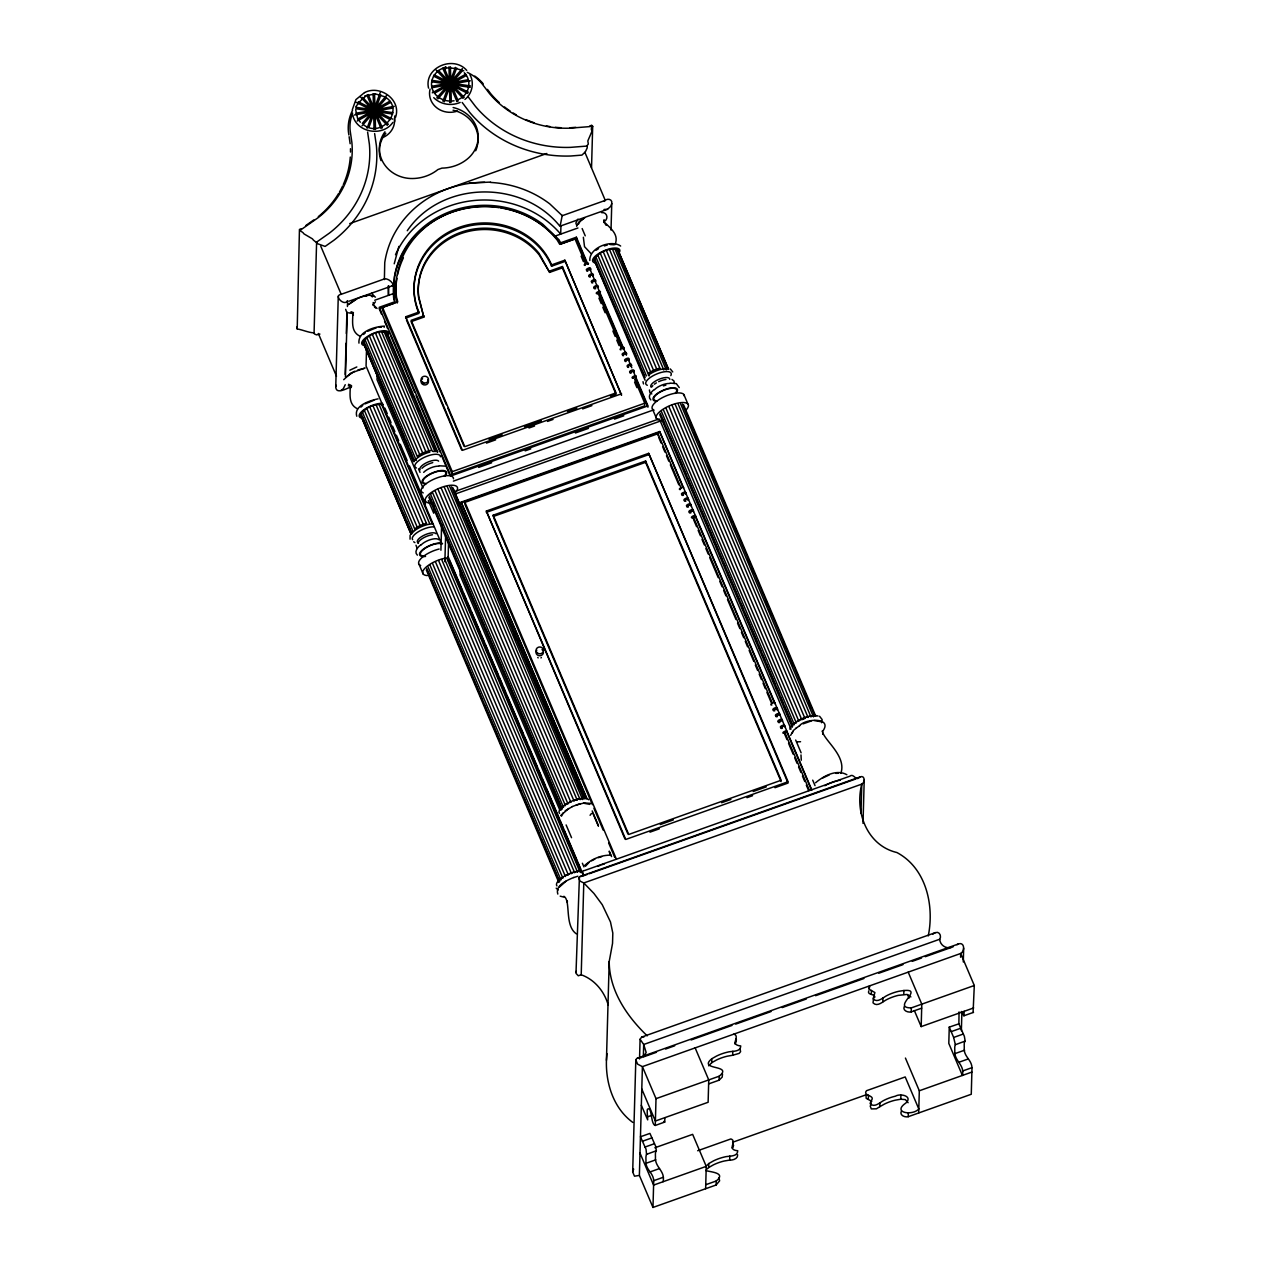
<?xml version="1.0" encoding="UTF-8"?>
<svg xmlns="http://www.w3.org/2000/svg" width="1271" height="1271" viewBox="0 0 1271 1271"><rect width="100%" height="100%" fill="white"/><g stroke="black" fill="none" stroke-linecap="round" stroke-linejoin="round"><path stroke-width="1.5" d="M445.406 66.807L445.438 69.285M635.818 1059.903L637.613 1064.129L642.411 1066.639L960.701 953.472C965.166 951.042 964.562 941.461 958.27 944.019L636.755 1058.425L635.818 1059.903L632.688 1171.957L634.483 1176.183L639.377 1175.421L642.411 1066.639L656.011 1098.668L655.264 1125.455C650.45 1124.358 652.214 1105.42 647.416 1109.265A48.187 7.34 70.4 0 0 647.289 1113.777L647.686 1119.862L641.331 1105.309M349.001 301.211L393.375 285.435C392.914 282.114 387.369 277.841 384.239 278.985L341.2 294.3C333.097 295.396 344.536 306.978 347.571 300.655L347.412 306.502M578.655 877.848L580.037 881.121L583.786 882.964L861.802 784.112C865.424 782.348 864.9 774.722 859.99 776.946L579.433 876.736L575.985 973.332L578.273 975.778L581.212 974.778C594.558 979.528 604.392 991.428 608.158 1004.884M603.979 220.868L604.075 219.804L604.329 222.838L604.011 221.821C609.905 227.874 619.549 234.293 614.989 244.636M338.277 296.079L335.751 386.591C335.703 395.583 347.873 387.591 351.574 386.718M611.017 230.083L611.764 203.535C612.813 198.737 606.315 197.895 604.186 201.422M367.605 132.073L369.368 144.084A114.311 105.143 1.6 0 1 329.38 233.133L316.606 242.11L314.08 332.843C309.06 332.811 302.466 329.777 297.207 328.935L299.448 229.447L301.259 228.732M345.188 374.421L346.046 343.234M346.316 333.495L346.919 312.046M345.442 376.899L347.253 312.348M366.556 348.206L366.064 366.016L441.736 544.306M377.185 373.944L377.026 379.632L423.005 487.953M585.836 264.432L575 238.884L559.717 244.318L557.191 240.076A89.304 82.154 1.6 0 0 452.746 211.828A89.304 82.154 1.6 0 0 396.52 297.207L397.775 301.894L382.523 307.328L382.444 309.981L452.206 474.305L644.667 405.862L644.747 403.209L634.642 379.394M388.783 285.8L388.513 295.333A96.644 88.891 1.6 0 1 388.275 285.896M394.566 121.635L394.725 115.963M560.829 242.729L576.399 237.2L576.351 238.535L560.797 244.064L559.208 240.012L542.59 224.046A91.862 84.49 1.6 0 0 394.423 276.728L394.709 303.118L379.171 308.646L381.475 314.096M418.922 312.062L405.719 316.765L405.687 318.1L418.89 313.397L418.922 312.062A71.24 65.536 1.6 0 1 459.324 227.334A71.24 65.536 1.6 0 1 551.614 264.892L564.848 260.19L621.503 395.106L564.848 260.19M446.359 404.671L411.121 321.642L423.831 317.13L418.667 296.35A66.998 61.612 1.6 0 1 460.833 232.307A66.998 61.612 1.6 0 1 539.174 253.501L549.644 272.391L562.37 267.863L562.418 266.529L549.676 271.057M433.935 505.636L433.729 513.214L428.359 500.583M440.91 550.232L441.625 524.494M444.882 561.718L445.613 535.965M448.043 560.59L448.536 542.892M452.206 474.305L452.269 471.652L382.523 307.328M586.741 798.792L461.119 502.14L659.665 431.536L811.676 789.656M460.213 569.138L460.054 575.048L559.923 810.342M681.208 488.302L658.028 433.697L464.964 502.347L464.916 504.349L592.381 804.654M624.935 838.955L486.348 511.053L648.671 453.334L788.068 781.729L625.745 839.448L486.348 511.053M493.196 515.184L493.164 516.519L645.589 462.326L645.62 460.992L493.196 515.184L628.716 834.459L781.141 780.267L645.62 460.992M418.175 311.617A71.24 65.536 1.6 0 1 460.245 228.335A71.24 65.536 1.6 0 1 551.582 266.211L551.614 264.892M560.924 226.476L560.702 234.102A96.644 88.891 1.6 0 0 395.503 254.693M591.539 167.74L592.683 126.369L591.603 125.194L589.522 126.242M581.212 974.778L583.786 882.964L593.954 893.465L602.247 904.698L610.477 921.968L612.813 933.073L612.543 943.368L609.206 961.527L606.442 1060.284C605.663 1083.416 613.512 1108.344 632.831 1122.436M774.976 787.702L788.036 783.063L648.671 453.334M639.535 1058.981L640.091 1039.249L641.664 1037.088L935.377 932.644C939.412 930.928 941.811 936.171 939.73 939.237C939.92 944.893 945.783 949.024 951.185 947.388M657.981 435.699L658.028 433.697M682.908 487.015L659.665 431.536M643.364 1056.185L643.698 1044.492L640.091 1039.249M718.957 1177.899L719.624 1180.807L716.113 1185.001L652.976 1207.45L653.723 1180.68C653.215 1172.1 644.905 1169.654 645.986 1160.169A48.187 7.34 70.4 0 1 646.113 1155.673L646.542 1154.37L656.36 1150.716L655.518 1145.918L649.926 1133.398L640.457 1136.767L646.049 1149.286L646.542 1154.37M663.065 1181.728C665.654 1170.591 654.422 1167.525 655.471 1156.801A48.187 7.34 70.4 0 1 655.598 1152.304L656.027 1151.002M663.589 1121.451L664.733 1122.071L664.86 1117.654M705.627 1188.735L706.247 1166.365L692.647 1134.352L654.867 1147.777M706.374 1169.527L708.694 1167.525L708.805 1163.537L713.587 1160.836A48.187 44.31 1.6 0 1 724.279 1157.039C728.633 1155.625 737.609 1157.293 737.736 1150.748C726.027 1149.699 737.8 1141.215 730.857 1138.943L697.668 1150.748M708.63 1065.813L711.712 1062.715L711.824 1058.727L716.59 1056.026A48.187 44.31 1.6 0 1 727.282 1052.213C731.635 1050.799 740.612 1052.483 740.739 1045.938C729.03 1044.889 740.818 1036.389 733.86 1034.133M716.113 1185.001L716.224 1180.997C726.345 1172.926 711.363 1172.116 705.977 1170.639M708.63 1083.909L719.116 1080.175L719.227 1076.187C733.796 1064.304 697.255 1070.611 711.824 1058.727M708.694 1167.525L713.476 1164.824A48.187 44.31 1.6 0 1 724.168 1161.027L729.681 1160.073L729.792 1156.07M711.712 1062.715L716.479 1060.014A48.187 44.31 1.6 0 1 727.171 1056.217L732.684 1055.248L732.795 1051.26M732.652 1147.459L732.763 1143.471M735.671 1042.649L735.782 1038.645M860.975 813.408L861.802 784.112C854.509 811.597 866.949 845.517 896.881 852.523C926.209 868.077 934.487 905.524 928.259 935.917M863.009 823.354L864.216 780.076M869.412 988.568L869.491 985.899L868.935 989.188L874.893 992.54L873.129 998.863C877.657 1003.597 883.345 997.02 887.682 995.177A48.187 44.31 1.6 0 1 898.39 991.38C930.07 985.454 889.398 1007.951 911.307 1007.887L974.301 985.502L960.701 953.472L960.59 957.206M868.315 1099.224L868.427 1095.237M871.302 994.415L871.413 990.427M870.889 1101.051L870.142 1103.673C874.67 1108.407 880.358 1101.83 884.695 1099.987A48.187 44.31 1.6 0 1 895.388 1096.19C900.408 1093.06 913.198 1096.19 905.889 1103.006C891.638 1112.681 912.419 1116.16 918.806 1108.979L905.206 1076.95L866.504 1090.709C862.088 1096.317 876.609 1094.919 870.889 1101.051L870.778 1105.039L871.27 1104.42M873.876 996.242L873.018 1002.851C877.546 1007.585 883.234 1001.008 887.571 999.181A48.187 44.31 1.6 0 1 898.263 995.368L906.97 994.462L910.878 996.925M870.174 1105.945L871.286 1108.9L876.418 1108.82L879.818 1106.676L879.929 1102.688M882.805 1001.882L882.916 997.878M879.818 1106.676L884.584 1103.991A48.187 44.31 1.6 0 1 895.277 1100.178L900.789 1099.224L900.901 1095.237M903.776 994.415L903.888 990.427M901.425 1111.061C899.105 1115.223 904.873 1117.59 908.209 1116.701L908.32 1112.697M904.412 1006.251C902.092 1010.413 907.859 1012.78 911.196 1011.891L911.307 1007.887M918.695 1112.967L919.314 1090.772L905.429 1058.06M973.665 1007.935L921.173 1026.603L921.793 1004.169L908.209 972.14M958.874 1023.838L949.262 1027.111L948.802 1043.412L962.401 1075.441C964.991 1064.304 953.758 1061.237 954.807 1050.529A48.187 7.34 70.4 0 1 954.918 1046.017L955.363 1044.73L965.166 1041.076L964.339 1036.262L958.874 1023.838L959.065 1011.923M961.369 1030.765L961.861 1013.066M963.291 961.956L963.672 948.198M961.384 1011.478L963.863 1015.894L964.196 1011.303M964.832 1041.346L964.403 1042.649A48.187 7.34 70.4 0 0 964.276 1047.161C963.196 1056.63 971.505 1059.077 971.997 1067.656L971.266 1094.267L908.209 1116.701M973.078 1012.479L974.301 985.502M606.442 1060.284L606.934 1053.564M374.103 296.35L371.895 293.14M415.967 545.227L417.206 548.421M642.999 381.681L643.491 383.937M649.417 389.975L649.831 392.342L651.816 393.962M674.424 383.413L673.995 381.046L672.009 379.425M583.357 237.264L584.533 246.685L591.063 253.596M384.112 327.33L384.303 326.504M352.289 109.751L355.928 99.599L364.475 92.624M395.456 117.488C401.938 100.075 380.093 84.347 364.555 92.592M632.688 1171.957L633.657 1169.113M335.751 386.591L336.1 385.192M345.235 384.716L343.313 388.704L341.009 390.483M611.764 203.535L610.747 206.283L607.522 209.286L559.907 226.222C522.27 179.259 441.434 180.371 407.276 230.734M576.017 972.251L576.303 971.139M394.217 263.796L398.887 246.399M296.858 326.997L297.207 328.935M373.197 302.498L373.452 305.533L373.134 304.516L377.042 308.488M413.409 461.119L363.22 342.582C367.192 334.909 378.933 329.65 387.115 332.78L437.701 451.952M410.851 533.693L360.662 415.14C364.491 407.403 375.072 403.558 383.365 404.543M387.035 335.417L387.115 332.78M410.104 535.17L410.056 539.19M576.589 226.27L578.829 222.107L584.342 217.786M614.814 307.01L594.097 259.888C598.069 252.214 609.81 246.955 617.992 250.085L668.578 369.257M561.464 816.204L563.291 812.709M790.673 735.337L793.231 730.618L796.567 727.886M792.882 731.746L792.326 732.906M821.574 722.722L822.146 719.561L819.557 716.24M367.081 128.26L372.991 112.166M373.626 110.466L380.188 92.576M369.067 126.989L374.325 112.658M375.612 109.179L380.871 94.864M442.944 101.235L449.473 83.425M455.368 67.395L450.109 81.709L444.072 67.601M444.246 101.807L456.686 67.903M868.713 990.887C867.108 995.384 874.416 993.429 874.941 997.084M562.243 215.371L560.193 225.73M360.329 96.707L371.084 108.337M343.71 379.711L350.907 373.039L365.142 367.986M559.447 887.015L566.231 881.057M734.813 1043.92L736.449 1039.757M866.012 1095.189L866.171 1098.335L871.795 1101.337M822.369 730.73C822.957 739.706 847.058 755.546 840.846 773.372M705.739 1166.635L708.805 1163.537M375.422 301.783L373.674 304.071M577.971 219.089L575.858 223.013L576.669 225.269M560.686 815.537L568.788 808.483M590.078 815.299L591.492 813.424M585.438 866.298L588.854 862.659M732.175 1148.094L733.589 1145.489L732.89 1143.821M462.167 102.458L469.746 112.452A121.428 111.689 1.6 0 0 570.854 155.999L581.927 155.11L585.375 151.821L587.218 147.881A2.351 1.605 -72.3 0 0 587.123 146.88L586.662 146.086L570.615 147.357A114.311 105.143 1.6 0 1 475.433 106.367L467.871 96.421M362.267 123.382L372.482 111.657L354.355 115.01M373.769 110.196L386.543 95.547M362.06 125.797L374.834 111.149L357.183 121.015M377.392 108.21L386.336 97.962M436.811 97.883L449.584 83.235M462.358 68.586L450.871 81.773L450.411 66.759M437.891 98.836L449.394 85.65L449.902 102.538M451.936 82.726L462.167 71.001M363.506 334.48L365.222 332.954M360.885 407.117L362.728 405.465M347.952 304.802L356.913 298.669M349.287 303.976L357.103 298.749M346.729 376.55L354.545 371.307M604.551 221.361C608.888 218.501 606.934 211.812 601.501 212.622M392.866 122.413C382.73 137.109 356.595 132.851 352.718 115.057M464.932 99.44C472.177 93.704 474.496 82.933 470 74.814M822.369 731.699C833.728 717.051 805.48 718.194 799.364 725.836M420.78 544.894C417.778 546.943 413.726 551.932 417.381 555.157M654.215 389.625C651.229 391.69 647.161 396.679 650.816 399.888M584.708 865.456C591.46 859.212 600.579 855.288 609.81 855.145M815.585 782.761C823.64 775.914 836.668 768.844 846.867 774.738M364.841 95.786L365.524 96.405L362.982 98.487A43.166 39.703 1.6 0 0 355.88 106.78M596.115 250.26L598.53 248.623M719.116 1080.175L722.198 1077.077L722.516 1073.947M643.237 1056.884L646.176 1052.531L643.698 1044.492L939.73 939.237M305.961 225.428L313.794 219.931M584.851 217.706L580.164 221.281L578.432 224.204M565.23 810.739L572.395 806.592M796.107 728.045L799.666 725.789M586.662 146.086L588.282 144.163L588.076 142.336A3.813 2.606 -72.3 0 1 587.869 140.827L591.793 131.676A3.908 2.669 -72.3 0 0 591.619 130.15L591.365 129.467A1.668 1.128 -72.3 0 1 591.333 128.657L592.683 126.369L569.948 128.18A96.675 88.922 1.6 0 1 489.446 93.514L481.947 83.648A43.166 39.703 1.6 0 0 467.299 72.352M458.704 99.329C469.301 94.801 472.415 80.772 464.249 72.733M859.99 776.946C855.748 782.142 853.921 772.673 849.759 776.231L584.708 870.476C580.307 870.27 585.137 875.544 581.816 876.355M956.999 944.734L958.27 944.019M358.057 118.886L372.355 110.927M373.944 110.053L389.832 101.219M377.837 109.528L390.547 102.458M432.299 92.815L449.775 83.092M451.364 82.202L465.647 74.258M434.603 93.164L447.313 86.094M448.981 66.791L449.362 81.837A1.843 1.7 1.6 0 0 449.251 84.664A1.843 1.7 1.6 0 0 452.095 83.362L466.362 75.497M367.653 331.318L376.454 327.711M349.843 370.211L356.817 366.954M365.095 403.892L373.896 400.27M591.635 860.785L594.86 859.085M822.512 778.09L829.185 774.976M319.911 334.082L316.543 334.861L314.557 334.035A2.383 1.795 -86.2 0 1 314.128 333.113L314.08 332.843M457.417 101.045L458.227 100.965L451.523 85.157M358.152 298.161C363.379 296.238 370.417 293.283 375.453 297.112M572.284 806.545L580.37 803.653M803.161 723.85L811.263 720.959M573.777 877.435C567.486 880.199 554.903 885.109 557.81 894.069M349.716 223.601L546.864 153.489M374.723 300.242L394.058 293.363M555.125 236.088L577.924 227.986M394.757 301.783L379.203 307.312L450.792 475.99L647.988 405.878L633.355 371.418M551.582 266.211L564.801 261.508M423.879 315.796L411.153 320.324L464.773 446.661L616.038 392.882L562.418 266.529M489.017 439.353L502.093 434.714M524.494 426.738L541.303 420.765M567.454 411.47L576.796 408.15M610.398 396.202L616.006 394.201L562.37 267.863M621.551 393.772L462.422 450.347L405.719 316.765M486.443 443.118L495.69 439.83M528.99 427.993L534.551 426.023M547.499 421.416L553.044 419.446M582.658 408.912L591.905 405.624M452.269 471.652L644.747 403.209M478.674 467.394L491.686 462.771M525.177 450.855L530.754 448.885M575.398 432.998L588.425 428.375M614.465 419.112L623.775 415.808M453.366 481.121L653.262 410.04M453.668 491.941L659.156 418.874M454.859 494.149L663.398 420.002M461.103 502.808L659.649 432.204M486.316 512.388L648.639 454.668M660.285 824.561L673.296 819.922M721.626 802.748L730.92 799.443M753.226 791.499L766.238 786.876M649.958 832.155L659.299 828.835M746.983 797.664L752.591 795.678M582.166 876.259L587.361 874.4M589.236 873.749L855.748 778.98M643.73 1056.821L656.487 1052.277M665.591 1049.036L674.71 1045.795M691.106 1039.964L732.001 1025.427M735.718 1024.108L771.02 1011.557M782.173 1007.585L806.322 999.006M815.617 995.701L863.93 978.511M878.801 973.236L902.966 964.641M912.26 961.337L921.539 958.032M925.256 956.713L953.139 946.8M656.011 1098.668L719.227 1076.187M911.196 1011.891L921.682 1008.157M647.59 1116.812L652.341 1115.128M655.264 1125.455L664.733 1122.071M964.069 1015.72L973.538 1012.352M642.379 1141.279L651.848 1137.91M951.185 1031.639L960.654 1028.271M644.842 1147.109L654.327 1143.741M949.262 1027.111L953.647 1037.454L963.132 1034.086M646.304 1163.203L655.772 1159.835M955.109 1053.564L964.594 1050.196M732.604 1142.279L866.393 1094.696M650.005 1171.941L659.49 1168.573M958.811 1062.302L968.295 1058.918M653.723 1180.68L663.192 1177.311M962.528 1071.024L971.997 1067.656M706.247 1166.365L653.596 1185.096L639.996 1153.067M919.314 1090.772L971.886 1072.073M705.739 1184.731L716.224 1180.997M607.522 209.286L604.011 209.477M450.109 102.331L451.126 102.316M446.375 67.268C435.508 68.984 427.612 81.408 433.506 91.671M365.889 95.706L375.485 93.911L384.795 96.787M460.166 102.411C451.396 106.303 440.544 104.508 433.745 97.676M393.375 285.435L392.151 285.482M604.329 245.923L607.331 245.017M357.898 369.94L364.332 368.368M576.24 805.004L584.136 802.97L590.38 803.351M598.307 857.671L601.739 856.638M573.682 877.578L577.812 876.227M641.903 1057.472L637.629 1058.028M363.792 296.365L366.89 295.809M378.091 398.856C370.226 400.444 353.465 405.576 356.77 416.237M431.775 86.301L468.252 79.708M432.013 87.715L448.425 84.744M452.063 84.093L470.302 80.788M355.944 113.262L372.355 110.291M374.182 109.957L394.248 106.335M378.075 110.72L392.66 108.083M610.032 244.525L614.068 244.795M379.235 327.203L381.507 327.14M955.363 1044.73L953.647 1037.454M569.837 127.799L575.747 127.322M835.81 773.356L838.272 773.261M454.065 100.79C446.121 102.204 437.478 98.661 433.443 91.544M580.132 876.466L581.419 876.418M900.789 1099.224L905.349 1099.606L908.114 1102.704M469.174 183.072L490.527 182.087M814.393 720.514L820.732 721.674M583.643 803.208L589.855 804.368M384.239 326.139C374.802 326.568 357.771 331.461 358.946 343.122M351.59 385.733L348.286 385.828M670.135 383.095L676.315 383.62L679.238 387.591M439.258 465.79L444.771 466.107M797.235 741.835L800.555 741.724M445.438 67.999L448.838 67.951A43.166 39.703 1.6 0 1 463.804 70.874M351.225 313.27L348.556 312.809M732.684 1055.248L739.198 1053.373L740.612 1051.625L740.087 1049.258M729.681 1160.073C732.843 1160.407 738.165 1158.644 737.625 1154.735M431.838 80.343L448.393 82.726M450.22 82.996L470.461 85.92M431.647 81.773L446.359 83.886M450.029 84.426L470.254 87.334M356.007 107.304L374.405 109.957M376.28 110.323A1.843 1.7 1.6 0 1 373.42 111.626A1.843 1.7 1.6 0 1 373.61 108.702A1.843 1.7 1.6 0 1 376.28 110.323L392.787 112.611M355.816 108.734L368.685 110.593M392.596 114.025L376.041 111.641L388.354 124.367M353.449 312.634L351.082 311.745L353.402 315.192L352.861 313.556C352.734 321.595 350.732 332.017 360.186 336.291M350.875 385.208L348.524 384.303L350.844 387.766L350.303 386.114C350.176 394.153 348.175 404.575 357.628 408.849M563.8 897.104L560.209 896.166M563.879 896.262C571.172 900.504 564.181 925.495 576.335 933.835M364.094 125.209C382.317 138.491 405.735 108.845 384.716 96.739M434.142 74.814L448.822 82.25L442.769 68.205M452.095 83.902L468.427 92.179M433.475 76.069L448.155 83.521M449.791 84.347L467.76 93.434M358.311 101.775L374.643 110.037M376.264 110.863L392.596 119.14M356.007 102.204L370.703 109.656M375.596 112.134L390.292 119.569M670.294 368.94L672.74 371.926M371.275 296.064L372.498 296.906M363.601 343.758L364.777 344.552M413.663 541.78L414.902 542.622M558.255 889.907L556.174 888.175M466.743 70.413C453.509 55.034 423.783 67.442 428.534 88.096M647.225 1035.849C626.937 1016.419 609.302 990.602 609.206 961.527M438.479 70.445L449.299 81.805M451.999 84.633L464.169 97.406M436.08 70.016L446.899 81.376M450.967 85.618L463.137 98.391M362.648 97.406L374.818 110.18M387.305 125.352L375.136 112.579L375.501 129.483M487.444 89.383L490.749 93.736A94.975 87.365 1.6 0 0 499.169 102.474M360.376 122.238L357.612 118.505L355.705 109.894M620.645 246.034C610.986 239.139 589.109 247.94 589.823 260.428M346.411 311.474L345.664 309.346M560.797 244.064L559.176 241.347A91.862 84.49 1.6 0 0 500.806 207.936M549.644 272.391L539.142 254.836A66.998 61.612 1.6 0 0 460.801 233.642A66.998 61.612 1.6 0 0 418.62 297.684L423.831 317.13M584.867 152.282L605.282 200.389L562.275 215.689L549.771 203.884A101.426 93.291 1.6 0 0 490.527 182.436M683.862 394.518L687.929 404.114M668.181 368.622L617.992 250.085M683.639 404.893L815.791 716.224M616.816 249.275L667.402 368.447M682.463 404.099L814.616 715.43M623.283 265.369L625.57 270.787M628.637 277.999L630.178 281.622M640.902 306.899L643.205 312.316M644.747 315.923L647.034 321.341M648.575 324.947L650.863 330.365M652.404 333.987L654.708 339.405M690.518 423.926L692.838 429.391M694.395 433.03L696.699 438.495M699.797 445.771L701.338 449.426M708.297 465.806L710.616 471.271M712.157 474.909L714.477 480.374M729.935 516.789L732.255 522.238M733.796 525.892L736.116 531.342M747.713 558.652L750.033 564.117M751.574 567.756L753.894 573.221M765.492 600.532L767.811 605.997M769.352 609.635L771.672 615.1M783.254 642.411L785.573 647.86M787.13 651.515L789.45 656.964M790.991 660.618L793.311 666.068M804.893 693.378L807.212 698.843M808.769 702.482L811.089 707.947M614.91 248.909L666.258 369.893M680.573 403.733L813.488 716.876M612.415 248.989L663.78 369.972M678.079 403.813L810.993 716.955M609.508 249.513L660.094 368.685M675.171 404.337L808.086 717.48M606.378 250.466L656.964 369.639M672.025 405.274L804.956 718.433L801.81 719.72L668.88 406.577M603.232 251.753L653.818 370.925M600.293 253.294L650.879 372.482M665.94 408.118L798.871 721.261M597.751 255.01L649.1 375.994M663.414 409.834L796.329 722.977M595.797 256.758L646.383 375.93M661.444 411.566L794.375 724.724M907.573 994.573L909.083 998.132M914.373 1010.588L921.173 1026.603M582.15 228.573L585.232 235.85M594.558 258.41L645.144 377.582M660.205 413.234L792.357 724.565M616.356 310.617L618.643 316.034M620.184 319.641L622.472 325.058M624.013 328.665L636.278 357.564M637.804 361.171L640.107 366.588M641.648 370.195L643.936 375.612M662.08 418.509L664.399 423.958M665.94 427.612L668.26 433.061M669.817 436.7L682.177 465.837M683.719 469.476L686.038 474.941M687.579 478.579L699.956 507.717M701.497 511.355L703.816 516.82M705.357 520.459L707.677 525.924M709.218 529.562L717.718 549.58M719.275 553.235L721.594 558.684M723.135 562.322L725.455 567.787M726.996 571.426L739.357 600.563M740.914 604.202L743.233 609.667M744.774 613.305L757.135 642.443M758.676 646.081L760.995 651.546M762.552 655.185L764.872 660.65M766.413 664.288L774.913 684.306M776.454 687.945L778.773 693.41M780.315 697.048L782.634 702.513M784.191 706.152L792.691 726.186M594.097 259.888L645.064 380.236M659.76 414.711L792.278 727.203M660.3 421.098L791.055 729.125M795.694 740.056L801.111 752.813M812.709 780.156L815.029 785.621M652.531 409.151L656.599 418.747M695.316 516.248L774.42 702.625M786.828 731.858L811.661 790.324M576.399 237.2L587.933 264.416M589.474 268.038L626.428 355.086M628.748 360.535L631.83 367.78M576.351 238.535L587.138 263.923M598.689 291.123L623.314 349.175M634.865 376.375L647.956 407.213M693.569 517.424L772.371 703.07M784.731 732.191L809.452 790.435M598.228 293.633L621.471 348.365M658.743 437.526L661.063 442.975M662.62 446.614L664.924 452.079M666.481 455.717L668.8 461.182M670.341 464.821L678.841 484.839M693.521 519.426L696.603 526.702M698.144 530.341L700.464 535.806M702.021 539.444L704.325 544.909M705.882 548.548L708.201 553.997M709.742 557.651L718.242 577.67M719.783 581.308L722.103 586.757M723.644 590.411L725.963 595.861M727.505 599.499L736.004 619.533M737.545 623.171L739.865 628.621M741.422 632.259L743.726 637.724M745.283 641.362L747.602 646.828M749.143 650.466L753.782 661.381M755.324 665.035L757.643 670.484M759.184 674.123L761.504 679.588M763.045 683.226L765.364 688.691M766.906 692.33L771.545 703.244M784.684 734.193L787.003 739.643M788.544 743.297L793.183 754.211M794.725 757.85L797.044 763.315M798.585 766.953L800.905 772.403M802.446 776.057L804.765 781.506M806.307 785.144L808.626 790.61M581.117 256.154L583.437 261.635M598.943 298.145L601.262 303.626M602.819 307.28L605.139 312.761M612.892 331.016L615.212 336.481M616.769 340.135L619.088 345.617M634.594 382.126L636.914 387.607M645.589 462.326L781.109 781.586M450.22 85.777L456.94 101.585M368.24 94.562L382.396 127.926M366.954 95.166L372.911 109.227M373.658 110.974L381.109 128.546M447.885 408.277L463.979 446.185M493.942 518.346L627.906 833.967M406.45 319.895L461.627 449.87M464.964 502.347L616.387 859.085M593.922 808.292L603.201 830.138M608.602 842.88L614.783 857.448M695.142 1047.892L708.741 1079.921L708.122 1102.275L655.375 1121.022L641.791 1089.009M384.557 321.341L387.639 328.601M390.721 335.862L414.584 392.072M416.125 395.71L439.988 451.936M441.53 455.558L449.998 475.513M461.119 502.14L586.757 798.124M592.191 810.914L598.403 825.546M609.254 851.125L611.589 856.606M592.953 813.408L598.387 826.198M609.238 851.777L610.795 855.431M452.762 487.603L584.914 798.919M453.143 488.763L584.517 798.283M385.923 331.969L436.509 451.141M451.586 486.793L583.739 798.124M410.787 391.389L413.091 396.806M417.698 407.641L419.223 411.264M433.792 445.565L436.08 450.983M456.559 499.344L458.879 504.809M513.738 634.07L516.058 639.535M570.933 768.796L573.253 774.261M577.892 785.176L579.433 788.814M384.033 331.604L434.618 450.776M449.68 486.428L582.611 799.57M381.538 331.683L432.124 450.855M447.201 486.507L580.116 799.65M378.631 332.208L429.217 451.38M444.278 487.031L577.209 800.174M375.501 333.161L426.087 452.333M441.148 487.969L574.079 801.127M372.355 334.448L422.941 453.62M438.002 489.271L570.933 802.414M369.416 336.005L420.002 455.177M435.063 490.813L567.994 803.955M366.874 337.705L417.46 456.877M565.452 805.671L432.537 492.528L430.567 494.26L563.498 807.419M364.92 339.452L416.268 460.42M418.493 468.777L420.034 472.383M363.665 341.105L414.251 460.277M429.328 495.928L562.243 809.071M367.081 349.97L369.368 355.387M370.91 358.994L373.213 364.412M374.738 368.034L403.86 436.652M405.401 440.259L407.689 445.676M409.23 449.283L411.534 454.7M430.424 499.376L444.342 532.152M445.883 535.79L483.758 624.998M485.3 628.637L501.521 666.878M503.078 670.516L540.938 759.724M542.495 763.363L561.035 807.053M363.22 342.582L413.806 461.754M428.883 497.406L561.401 809.897M320.769 246.193L341.2 294.3M566.119 824.943L571.537 837.7M582.388 863.247L583.929 866.886M448.155 556.603L582.769 873.733M384.906 408.15L387.21 413.568M388.735 417.174L391.039 422.592M392.564 426.214L394.868 431.616M396.409 435.238L398.697 440.656M400.238 444.262L407.133 460.515M409.437 465.933L425.531 503.856M449.807 561.178L462.167 590.316M463.708 593.954L466.028 599.419M467.569 603.058L469.889 608.507M471.446 612.161L479.945 632.18M481.487 635.818L483.806 641.283M485.347 644.921L487.667 650.387M489.208 654.025L497.708 674.059M499.265 677.697L501.584 683.163M503.125 686.801L505.445 692.266M506.986 695.904L519.346 725.042M520.903 728.68L523.223 734.13M524.764 737.784L527.084 743.233M528.625 746.887L537.125 766.906M538.666 770.544L540.985 776.009M542.542 779.647L544.862 785.113M546.403 788.751L558.763 817.889M560.304 821.527L562.624 826.992M564.181 830.63L576.541 859.768M578.083 863.406L580.402 868.856M448.091 559.256L581.149 872.748M381.475 404.162L432.061 523.334M447.122 558.986L580.053 872.128M378.98 404.242L429.566 523.414M444.643 559.065L577.558 872.208M376.073 404.782L426.659 523.954M441.72 559.59L574.651 872.748M372.943 405.719L423.529 524.891M438.59 560.543L571.521 873.685M369.797 407.006L420.383 526.178M435.445 561.83L568.375 874.972M366.858 408.563L417.444 527.735M432.505 563.387L565.436 876.529M364.316 410.263L414.902 529.435M429.979 565.087L562.894 878.229M362.362 412.011L412.948 531.183M428.009 566.834L560.94 879.977M361.107 413.679L411.693 532.851M426.77 568.487L559.685 881.645M362.219 417.126L366.811 427.962M368.352 431.568L375.247 447.821M377.551 453.239L397.473 500.186M398.999 503.793L401.302 509.21M402.843 512.817L405.131 518.234M406.672 521.841L411.264 532.676M427.866 571.934L464.201 657.504M466.505 662.969L481.963 699.384M484.283 704.849L521.38 792.23M523.7 797.695L539.158 834.11M541.478 839.575L557.699 877.8M360.662 415.14L411.248 534.313M426.325 569.964L558.843 882.471M419.096 564.403L423.164 574.015M318.338 333.463L336.497 376.232M639.377 1175.421L652.976 1207.45M397.283 302.991L396.441 299.861A89.304 82.154 1.6 0 1 396.902 278.428M384.382 279.572L384.748 262.573A101.426 93.291 1.6 0 1 484.664 182.293M374.627 133.582L376.391 145.641A121.428 111.689 1.6 0 1 333.923 240.235L325.106 246.431L317.623 243.73A2.351 1.112 40.2 0 1 316.956 242.936L313.317 240.028A3.813 1.811 40.2 0 0 312.332 238.789L304.103 233.959A3.908 1.859 40.2 0 1 303.102 232.736L299.956 230.464L318.052 217.738A96.675 88.922 1.6 0 0 351.876 142.431L350.129 130.516A43.166 39.703 1.6 0 1 352.607 113.135M348.874 134.98L348.413 131.819A44.866 41.26 1.6 0 1 352.528 110.386M349.128 136.728L350.145 143.718M801.286 760.233L800.984 754.942M450.84 83.695L451.284 100.631M374.58 93.72L374.977 108.782M373.15 93.752L373.547 108.798M373.595 110.688L374.071 129.499M641.664 1037.088A9.961 5.402 52.5 0 1 643.952 1036.977M932.803 934.264A9.961 7.547 -86.2 0 1 935.377 932.644M397.648 274.6A89.304 82.154 1.6 0 1 403.384 257.854M393.899 300.115A91.862 84.49 1.6 0 1 498.995 207.65M453.143 107.542A32.506 29.9 1.6 0 1 477.213 129.483A32.506 29.9 1.6 0 1 467.204 159.129A39.496 36.335 1.6 0 1 441.927 168.122L437.907 169.551A39.496 36.335 1.6 0 1 412.63 178.528A32.506 29.9 1.6 0 1 383.381 162.847A32.506 29.9 1.6 0 1 384.954 131.803M474.798 76.085A44.866 41.26 1.6 0 1 483.266 83.87M560.781 127.72A94.975 87.365 1.6 0 1 555.363 127.291M549.993 126.576A94.975 87.365 1.6 0 1 546.435 125.94M534.217 122.763A94.975 87.365 1.6 0 1 525.844 119.585M516.264 114.835A94.975 87.365 1.6 0 1 513.214 113.024M510.227 111.117A94.975 87.365 1.6 0 1 504.523 106.986M350.288 157.048A94.975 87.365 1.6 0 1 343.329 184.486M342.63 186.011A94.975 87.365 1.6 0 1 339.484 192M338.626 193.462A94.975 87.365 1.6 0 1 318.306 216.642M350.462 148.723A94.975 87.365 1.6 0 1 350.494 152.043M453.064 110.212A32.506 29.9 1.6 0 1 477.546 144.973M477.197 146.451A32.506 29.9 1.6 0 1 475.672 150.772M380.998 160.623A32.506 29.9 1.6 0 1 385.828 133.233M427.755 379.552A3.718 3.416 1.6 0 1 425.181 384.954A3.718 3.416 1.6 0 1 421.352 380.172M421.861 379.409A3.718 3.416 1.6 0 1 422.56 378.806M423.847 383.477A2.288 2.097 1.6 0 1 423.338 383.191M422.639 382.317A2.288 2.097 1.6 0 1 422.496 381.793M543.4 651.975A3.718 3.416 1.6 0 1 538.666 655.629A3.718 3.416 1.6 0 1 536.807 650.196M542.018 649.688A3.718 3.416 1.6 0 1 542.701 650.323M541.382 657.552A2.288 2.097 1.6 0 1 540.953 657.917M538.173 657.87A2.288 2.097 1.6 0 1 537.76 657.472M782.332 728.315A2.272 0.826 -23 0 1 780.855 727.759A2.272 0.826 -23 0 1 783.476 726.202A2.272 0.826 -23 0 1 784.938 726.774M779.838 722.468A2.272 0.826 -23 0 1 778.44 721.817A2.272 0.826 -23 0 1 781.331 720.292A2.272 0.826 -23 0 1 782.237 721.197M782.459 727.171A2.272 0.826 -23 0 1 780.442 726.79A2.272 0.826 -23 0 1 783.572 725.137A2.272 0.826 -23 0 1 783.969 726.392M779.981 721.324A2.272 0.826 -23 0 1 778.027 720.832A2.272 0.826 -23 0 1 781.379 719.275A2.272 0.826 -23 0 1 781.03 720.832M777.359 716.606A2.272 0.826 -23 0 1 775.946 715.954A2.272 0.826 -23 0 1 778.853 714.429A2.272 0.826 -23 0 1 779.759 715.351M776.946 715.637A2.272 0.826 -23 0 1 775.691 714.795A2.272 0.826 -23 0 1 779.028 713.412A2.272 0.826 -23 0 1 778.551 714.985M774.881 710.759A2.272 0.826 -23 0 1 773.531 710.012A2.272 0.826 -23 0 1 776.676 708.551A2.272 0.826 -23 0 1 776.931 709.806M774.468 709.79A2.272 0.826 -23 0 1 773.213 708.932A2.272 0.826 -23 0 1 776.549 707.566A2.272 0.826 -23 0 1 776.073 709.123M771.878 705.008A2.272 0.826 -23 0 1 771.147 704.055A2.272 0.826 -23 0 1 774.039 702.704A2.272 0.826 -23 0 1 774.786 703.641M690.868 512.864A2.272 0.826 -23 0 1 689.454 512.197A2.272 0.826 -23 0 1 692.361 510.672A2.272 0.826 -23 0 1 693.267 511.593M688.389 507.002A2.272 0.826 -23 0 1 686.976 506.351A2.272 0.826 -23 0 1 689.867 504.825A2.272 0.826 -23 0 1 690.773 505.747M690.995 511.72A2.272 0.826 -23 0 1 689.12 511.133A2.272 0.826 -23 0 1 692.663 509.671A2.272 0.826 -23 0 1 691.551 511.498M688.517 505.858A2.272 0.826 -23 0 1 686.562 505.381A2.272 0.826 -23 0 1 689.915 503.809A2.272 0.826 -23 0 1 689.581 505.365M685.895 501.155A2.272 0.826 -23 0 1 684.561 500.409A2.272 0.826 -23 0 1 687.706 498.931A2.272 0.826 -23 0 1 687.945 500.202M685.482 500.17A2.272 0.826 -23 0 1 684.243 499.328A2.272 0.826 -23 0 1 687.579 497.962A2.272 0.826 -23 0 1 687.103 499.519M683.417 495.293A2.272 0.826 -23 0 1 682.003 494.641A2.272 0.826 -23 0 1 684.91 493.116A2.272 0.826 -23 0 1 685.816 494.038M683.004 494.324A2.272 0.826 -23 0 1 681.749 493.482A2.272 0.826 -23 0 1 685.085 492.099A2.272 0.826 -23 0 1 684.608 493.672M680.43 489.542A2.272 0.826 -23 0 1 679.683 488.604A2.272 0.826 -23 0 1 682.591 487.238A2.272 0.826 -23 0 1 683.321 488.191M595.702 288.66A2.272 0.826 -23 0 1 594.288 288.009A2.272 0.826 -23 0 1 597.195 286.483A2.272 0.826 -23 0 1 598.101 287.405M592.715 282.909A2.272 0.826 -23 0 1 591.968 281.955A2.272 0.826 -23 0 1 594.876 280.605A2.272 0.826 -23 0 1 595.606 281.542M595.289 287.691A2.272 0.826 -23 0 1 593.954 286.928A2.272 0.826 -23 0 1 597.1 285.467A2.272 0.826 -23 0 1 597.338 286.722M592.81 281.828A2.272 0.826 -23 0 1 591.65 280.875A2.272 0.826 -23 0 1 595.13 279.652A2.272 0.826 -23 0 1 593.907 281.447M590.221 277.046A2.272 0.826 -23 0 1 589.585 276.014A2.272 0.826 -23 0 1 592.683 274.727A2.272 0.826 -23 0 1 592.779 275.998M590.316 275.982A2.272 0.826 -23 0 1 588.981 275.235A2.272 0.826 -23 0 1 592.127 273.758A2.272 0.826 -23 0 1 592.365 275.029M587.742 271.2A2.272 0.826 -23 0 1 587.107 270.151A2.272 0.826 -23 0 1 590.205 268.88A2.272 0.826 -23 0 1 590.3 270.151M587.838 270.135A2.272 0.826 -23 0 1 586.694 269.182A2.272 0.826 -23 0 1 590.157 267.943A2.272 0.826 -23 0 1 588.934 269.738M585.264 265.337A2.272 0.826 -23 0 1 584.612 264.304A2.272 0.826 -23 0 1 587.726 263.033A2.272 0.826 -23 0 1 587.822 264.289M631.036 373.197A2.272 0.826 -23 0 1 630.4 372.149A2.272 0.826 -23 0 1 633.498 370.878A2.272 0.826 -23 0 1 633.594 372.149M628.557 367.335A2.272 0.826 -23 0 1 627.906 366.302A2.272 0.826 -23 0 1 631.02 365.031A2.272 0.826 -23 0 1 631.115 366.286M631.131 372.117A2.272 0.826 -23 0 1 629.987 371.18A2.272 0.826 -23 0 1 633.451 369.94A2.272 0.826 -23 0 1 632.227 371.736M628.652 366.27A2.272 0.826 -23 0 1 627.318 365.524A2.272 0.826 -23 0 1 630.448 364.046A2.272 0.826 -23 0 1 630.702 365.317M626.063 361.488A2.272 0.826 -23 0 1 625.427 360.44A2.272 0.826 -23 0 1 628.525 359.169A2.272 0.826 -23 0 1 628.621 360.44M626.158 360.424A2.272 0.826 -23 0 1 625.125 359.359A2.272 0.826 -23 0 1 628.668 358.311A2.272 0.826 -23 0 1 626.714 360.249M623.584 355.642A2.272 0.826 -23 0 1 622.949 354.593A2.272 0.826 -23 0 1 626.047 353.322A2.272 0.826 -23 0 1 626.142 354.577M623.68 354.561A2.272 0.826 -23 0 1 622.425 353.719A2.272 0.826 -23 0 1 625.761 352.353A2.272 0.826 -23 0 1 625.284 353.91M621.106 349.779A2.272 0.826 -23 0 1 620.582 348.635A2.272 0.826 -23 0 1 623.823 347.491A2.272 0.826 -23 0 1 623.219 349.032M457.544 111.022A20.447 18.811 1.6 0 1 436.62 107.701A20.447 18.811 1.6 0 1 430.075 89.097M450.347 82.361A1.843 1.7 1.6 0 1 451.92 84.728A1.843 1.7 1.6 0 1 448.981 85.284A1.843 1.7 1.6 0 1 449.41 82.536M449.426 81.741A1.843 1.7 1.6 0 1 452.095 83.362M394.455 118.362A20.447 18.811 1.6 0 1 383.349 137.316M420.669 565.484A17.365 6.276 -23 0 1 422.051 557.508A17.365 6.276 -23 0 1 439.13 549.024M427.263 575.572A17.365 6.276 -23 0 1 426.119 567.104A17.365 6.276 -23 0 1 447.074 557.921M418.493 542.987A10.247 3.702 -23 0 1 423.275 535.631A10.247 3.702 -23 0 1 436.064 533.725M412.646 539.682A13.743 4.973 -23 0 1 418.779 531.485A13.743 4.973 -23 0 1 434.205 526.845M425.547 556.46A13.187 4.766 -23 0 1 423.227 549.231A13.187 4.766 -23 0 1 442.515 543.432M423.577 556.11A12.345 4.464 -23 0 1 424.911 548.437A12.345 4.464 -23 0 1 441.831 543.829M418.08 543.321A10.247 3.702 -23 0 1 432.49 534.757M421.13 544.909A10.247 3.702 -23 0 1 430.694 539.555A10.247 3.702 -23 0 1 438.574 539.667M415.061 528.625A12.281 4.449 -23 0 1 426.135 523.445M411.518 534.058A13.743 4.973 -23 0 1 433.014 524.017M556.936 885.919A16.158 5.847 -23 0 1 562.497 877.34A16.158 5.847 -23 0 1 579.179 870.953M558.112 882.026A14.791 5.354 -23 0 1 561.75 878.15M564.626 876.227A14.791 5.354 -23 0 1 578.4 871.318M363.029 418.318A14.648 5.291 -23 0 1 363.268 410.199A14.648 5.291 -23 0 1 382.539 403.336M654.104 410.215A17.365 6.276 -23 0 1 664.193 396.743A17.365 6.276 -23 0 1 684.37 396.091M660.698 420.32A17.365 6.276 -23 0 1 660.014 411.454A17.365 6.276 -23 0 1 681.701 402.557A17.365 6.276 -23 0 1 686.181 409.866M651.006 387.099A10.247 3.702 -23 0 1 659.125 379.235A10.247 3.702 -23 0 1 669.785 379.394M647.32 385.272A13.743 4.973 -23 0 1 656.964 373.881A13.743 4.973 -23 0 1 670.818 375.628M656.456 401.271A13.187 4.766 -23 0 1 655.931 394.55A13.187 4.766 -23 0 1 672.407 387.798A13.187 4.766 -23 0 1 675.807 393.343M657.012 400.858A12.345 4.464 -23 0 1 656.519 394.55A12.345 4.464 -23 0 1 671.946 388.227A12.345 4.464 -23 0 1 675.139 393.422M654.565 389.641A10.247 3.702 -23 0 1 669.595 383.477M648.496 373.372A12.281 4.449 -23 0 1 659.57 368.193M663.398 385.907A10.247 3.702 -23 0 1 665.861 385.177M648.337 375.199A13.743 4.973 -23 0 1 668.451 369.146M651.864 386.908A10.247 3.702 -23 0 1 652.849 385.606M654.39 384.223A10.247 3.702 -23 0 1 656.376 382.889M658.696 381.665A10.247 3.702 -23 0 1 665.925 379.489M789.895 729.204A16.158 5.847 -23 0 1 801.223 719.116A16.158 5.847 -23 0 1 818.063 716.05M824.847 785.716A16.634 6.021 -23 0 1 835.301 781.22M836.62 780.871A16.634 6.021 -23 0 1 840.338 780.203M792.961 724.883A14.791 5.354 -23 0 1 808.531 716.669M811.835 716.066A14.791 5.354 -23 0 1 814.663 715.97M596.464 263.065A14.648 5.291 -23 0 1 602.851 251.277A14.648 5.291 -23 0 1 619.358 252.373M423.227 492.91A17.365 6.276 -23 0 1 433.316 479.437A17.365 6.276 -23 0 1 453.477 478.786M433.141 502.903A17.365 6.276 -23 0 1 427.485 495.706A17.365 6.276 -23 0 1 449.632 485.363A17.365 6.276 -23 0 1 455.304 492.56M420.129 469.793A10.247 3.702 -23 0 1 427.008 462.469A10.247 3.702 -23 0 1 438.622 461.151M416.443 467.966A13.743 4.973 -23 0 1 424.435 457.29A13.743 4.973 -23 0 1 440.417 456.766M425.578 483.965A13.187 4.766 -23 0 1 425.054 477.245A13.187 4.766 -23 0 1 441.53 470.492A13.187 4.766 -23 0 1 444.914 476.037M426.135 483.552A12.345 4.464 -23 0 1 425.642 477.245A12.345 4.464 -23 0 1 441.069 470.921A12.345 4.464 -23 0 1 444.262 476.117M423.688 472.335A10.247 3.702 -23 0 1 438.717 466.171M417.619 456.067A12.281 4.449 -23 0 1 431.441 450.395M414.076 461.484A13.743 4.973 -23 0 1 429.868 452.095M432.934 451.539A13.743 4.973 -23 0 1 437.574 451.841M421.972 468.3A10.247 3.702 -23 0 1 432.76 462.612M559.494 813.361A16.158 5.847 -23 0 1 570.345 801.81A16.158 5.847 -23 0 1 588.648 799.745M597.72 866.425A16.634 6.021 -23 0 1 600.389 865.281M601.739 864.773A16.634 6.021 -23 0 1 604.424 863.915M560.67 809.468A14.791 5.354 -23 0 1 570.52 801.89M574.095 800.428A14.791 5.354 -23 0 1 577.654 799.364M580.958 798.76A14.791 5.354 -23 0 1 583.786 798.665M365.587 345.76A14.648 5.291 -23 0 1 371.974 333.971A14.648 5.291 -23 0 1 388.481 335.067M606.489 224.983L605.314 224.284L606.41 225.031M375.596 307.677L374.437 306.978L375.533 307.725M823.02 734.018L822.655 732.938L823.036 734.098M567.438 902.092L567.073 900.948L567.374 902.013M422.496 382.285A3.718 3.416 1.6 0 0 428.486 380.14A3.718 3.416 1.6 0 0 423.465 376.438A3.718 3.416 1.6 0 0 422.496 382.285M537.442 653.056A3.718 3.416 1.6 0 0 543.432 650.927A3.718 3.416 1.6 0 0 538.396 647.209A3.718 3.416 1.6 0 0 537.442 653.056M783.889 733.288A2.272 0.826 -23 0 0 787.083 731.381A2.272 0.826 -23 0 0 783.937 731.746A2.272 0.826 -23 0 0 783.889 733.288M692.425 517.821A2.272 0.826 -23 0 0 695.634 515.931A2.272 0.826 -23 0 0 692.473 516.28A2.272 0.826 -23 0 0 692.425 517.821M597.259 293.633A2.272 0.826 -23 0 0 600.468 291.726A2.272 0.826 -23 0 0 597.306 292.092A2.272 0.826 -23 0 0 597.259 293.633M633.101 378.075A2.272 0.826 -23 0 0 636.31 376.168A2.272 0.826 -23 0 0 633.149 376.518A2.272 0.826 -23 0 0 633.101 378.075M373.404 112.42A1.843 1.7 1.6 0 0 376.248 111.117A1.843 1.7 1.6 0 0 373.579 109.497A1.843 1.7 1.6 0 0 373.404 112.42"/></g></svg>
